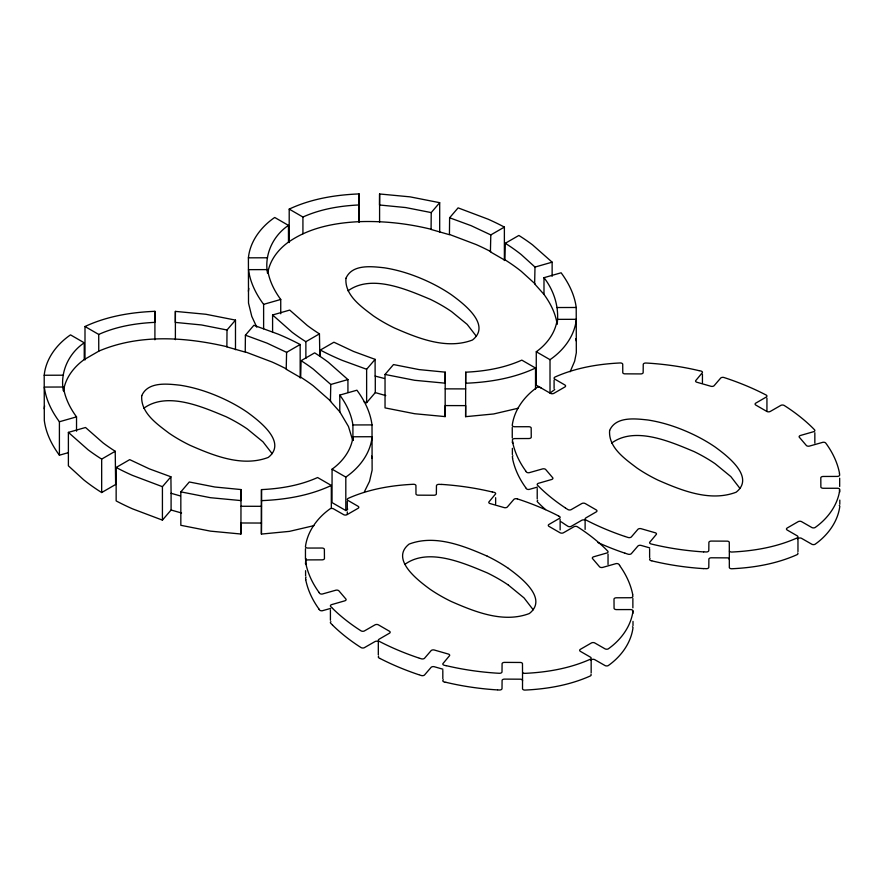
<?xml version="1.0" encoding="UTF-8"?>
<svg xmlns="http://www.w3.org/2000/svg" width="884" height="884" viewBox="0 0 884 884"><rect width="100%" height="100%" fill="white"/><g stroke="black" fill="none" stroke-linecap="round" stroke-linejoin="round"><path stroke-width="1.33" d="M84.997 326.516C106.798 316.295 130.998 312.273 154.91 311.323L154.833 322.362C135.661 323.268 116.312 326.494 98.721 334.439L84.997 326.516L84.997 359.954M175.386 311.389L175.308 322.406L201.475 324.958L227.011 329.997L235.487 320.107L205.85 314.262L175.386 311.389L175.386 339.677M180.833 491.869L189.298 481.979L214.845 487.007L241.012 489.559L240.923 500.576L210.469 497.703L180.833 491.869L180.833 525.306L210.469 531.14L240.923 534.024L241.012 522.985L261.487 523.041L261.487 489.603C280.659 488.697 300.007 485.471 317.599 477.526L331.323 485.449L331.323 507.748M313.953 525.637L289.444 531.372L261.41 534.08L261.487 489.603M261.41 534.08L261.487 523.041M256.769 327.168L251.774 316.384L248.514 303.09L248.404 257.83C250.084 241.089 261.156 226.746 274.714 217.464L288.449 225.387L288.493 242.128C309.068 227.729 334.417 222.867 359.037 221.674L359.114 193.916C335.202 194.867 311.002 198.878 289.201 209.099L289.201 242.547M379.59 193.972L379.512 205L405.679 207.552L431.226 212.58L439.691 202.69L410.054 196.856L379.59 193.972L379.59 222.271M385.037 374.451L393.502 364.562L419.049 369.589L445.216 372.153L445.138 383.17L414.673 380.297L385.037 374.451L385.037 407.889L414.673 413.734L445.138 416.607L445.216 405.579L465.691 405.623L465.614 416.673L493.648 413.966L518.157 408.231M535.527 368.042L521.803 360.119C504.212 368.053 484.863 371.291 465.691 372.197L465.614 383.236C489.526 382.286 513.726 378.264 535.527 368.042L535.527 389.093M522.532 672.614L522.521 688.923A2.464 1.425 0 0 0 524.82 690.084C547.163 689.034 569.694 685.166 590.225 676.006A2.464 1.425 0 0 0 590.921 674.26M729.333 551.296L729.322 567.605A2.464 1.425 0 0 0 731.62 568.766C753.964 567.716 776.495 563.848 797.025 554.688A2.464 1.425 0 0 0 797.722 552.942M68.112 452.719L59.405 455.205C51.847 444.995 45.935 433.215 44.31 420.508L44.2 375.247C45.88 358.495 56.952 344.152 70.51 334.87L84.245 342.804L84.245 359.523C73.902 366.948 65.394 377.91 63.538 390.772M44.2 408.684L44.598 405.811M248.404 291.267L248.802 288.394M63.328 390.728C59.891 372.098 68.808 353.169 84.245 342.804M267.532 273.311C264.095 254.691 273.012 235.763 288.449 225.387M345.81 510.532L345.81 477.095C359.357 467.813 370.44 453.47 372.12 436.729L352.992 436.773C351.357 450.067 342.76 461.536 332.075 469.172L332.03 502.587L345.81 510.532L347.755 509.107M267.742 273.366C269.598 260.504 278.106 249.531 288.449 242.105M306.295 558.832L305.455 563.252A2.464 1.425 0 0 0 306.461 564.511M570.136 371.777L574.633 361.224L576.324 352.749L576.213 307.488C574.589 294.781 568.677 283.002 561.119 272.791L543.991 277.687L543.991 294.405C550.423 303.245 555.594 313.312 557.13 324.262C559.362 307.566 554.224 290.847 543.991 277.687M364.44 491.67L369.534 481.36L372.12 470.166L372.009 424.906C370.374 412.187 364.473 400.408 356.904 390.209L339.788 395.093L339.788 411.811L348.484 426.541L352.694 440.398M443.326 679.752L442.84 680.448A2.464 1.425 0 0 0 444.276 681.995L444.895 682.139M650.116 558.434L649.641 559.13A2.464 1.425 0 0 0 651.077 560.677L651.696 560.821M227.011 329.997L226.879 346.871L245.233 352.119L245.409 335.191L253.885 325.29L278.162 334.141A240.371 138.777 0 0 1 300.162 344.506L300.173 377.943M162.424 520.124L162.424 486.686L170.91 476.785L149.341 468.863L129.716 459.636L116.147 467.47L116.147 500.908A241.177 139.241 0 0 0 132.489 508.83L162.424 520.124L171.087 510.013L171.087 493.294L180.259 495.913M171.087 493.294L170.91 476.785M431.226 212.58L431.083 229.464L449.437 234.702L449.613 217.773L458.1 207.873L488.034 219.166A241.166 139.241 0 0 1 504.377 227.089L504.377 260.526M364.12 401.888L366.628 402.706L366.628 369.269L375.114 359.368L353.545 351.445L333.92 342.219L320.351 350.053L320.351 356.484M384.474 378.496L375.114 376.087L375.114 359.368M366.628 402.706L375.291 392.595L375.291 375.877M143.816 408.242C167.209 391.247 202.359 406.85 226.16 416.762A174.214 100.577 0 0 1 247.299 428.961L262.979 441.812L272.139 453.68M348.031 290.836C371.413 273.83 406.563 289.433 430.364 299.356A174.214 100.577 0 0 1 451.503 311.555L467.183 324.395L476.343 336.263M404.883 564.357C428.276 547.362 463.426 562.953 487.228 572.876A174.214 100.577 0 0 1 508.366 585.075M611.684 443.039C635.077 426.044 670.227 441.635 694.028 451.558A174.214 100.577 0 0 1 715.167 463.757L730.847 476.598L740.007 488.476M554.754 389.524L550.014 393.126L550.014 359.678C563.572 350.407 574.644 336.064 576.324 319.312L557.196 319.356C555.561 332.649 546.964 344.13 536.279 351.755L536.245 385.17L550.688 393.468A2.464 1.425 0 0 0 553.76 393.402L564.887 386.982A2.464 1.425 0 0 0 564.887 384.971L554.677 379.07A2.464 1.425 0 0 1 555.019 377.026C575.561 367.866 598.092 363.998 620.435 362.948A2.464 1.425 0 0 1 622.723 364.109L622.778 372.783A2.464 1.425 0 0 0 624.546 373.844L640.9 373.921A2.464 1.425 0 0 0 643.154 372.728L643.243 364.429A2.464 1.425 0 0 1 645.917 363.026L648.392 363.158A187.209 108.08 0 0 1 699.089 370.672M84.278 359.545L98.765 351.18L98.721 334.439M101.671 492.543L101.671 459.105L115.229 451.271A223.586 129.086 0 0 1 103.108 442.928L85.527 427.491L68.388 432.387L68.388 465.824L83.737 479.857A240.393 138.788 0 0 0 101.671 492.543L115.638 484.487L115.229 451.271M245.409 335.191L266.979 343.114L286.604 352.34L300.173 344.506M305.875 358.418L305.875 341.699L319.444 333.865A223.586 129.086 0 0 1 307.323 325.522L289.731 310.085L272.592 314.98L272.592 331.699M449.613 217.773L471.183 225.696L490.808 234.923L504.377 227.089M286.604 352.34L286.206 369.28L300.682 377.645L301.079 360.694L314.649 352.86A241.21 139.263 0 0 1 328.273 362.208L347.931 379.579L347.931 392.441M490.808 234.923L490.41 251.874L504.886 260.228L505.283 243.288L518.853 235.453A241.188 139.241 0 0 1 532.477 244.802L552.135 262.172L552.135 276.316M797.368 538.842L798.296 538.312A2.464 1.425 0 0 1 801.368 538.245L812.042 544.356A2.464 1.425 0 0 0 814.993 544.323C827.579 535.472 837.701 522.024 839.789 506.499A2.464 1.425 0 0 0 839.236 505.482M590.567 660.16L591.495 659.63A2.464 1.425 0 0 1 594.567 659.563L605.242 665.674A2.464 1.425 0 0 0 608.192 665.641C620.778 656.79 630.9 643.342 632.988 627.817A2.464 1.425 0 0 0 632.436 626.8M331.323 485.449C309.522 495.681 285.322 499.692 261.41 500.642M289.201 209.099L302.925 217.033C320.516 209.088 339.865 205.85 359.037 204.955M98.721 351.158C139.075 333.876 185.143 336.981 227.011 346.716M280.736 299.466C274.228 290.648 269.211 280.537 267.609 269.609L248.514 269.653C250.139 282.372 256.051 294.151 263.62 304.35L280.736 299.466L280.736 313.787M505.283 243.288A222.746 128.6 0 0 1 521.251 254.592L534.997 267.067L552.135 262.172M534.997 267.067L534.632 283.886L543.991 294.405M76.532 416.872C70.024 408.054 65.007 397.955 63.394 387.015L44.31 387.07C45.935 399.778 51.847 411.557 59.405 421.756L76.532 416.872L76.532 431.204M301.079 360.694A223.586 129.086 0 0 1 313.201 369.037L330.782 384.474L347.931 379.579M330.782 384.474L330.417 401.303L339.788 411.811M537.373 487.106L529.14 489.427A2.464 1.425 0 0 1 526.499 488.852L525.582 487.648M330.572 608.424L322.34 610.745A2.464 1.425 0 0 1 319.699 610.17L318.781 608.966M248.404 257.83L267.532 257.785M557.13 307.533L576.213 307.488M44.2 375.247L63.328 375.203M339.788 395.093C346.296 403.911 351.313 414.021 352.915 424.95L372.009 424.906M359.037 221.674C383.324 220.79 407.657 223.475 431.226 229.299M445.216 388.861L465.691 388.905M241.012 506.267L261.487 506.311M497.979 689.94L499.338 690.006A2.464 1.425 0 0 0 502.013 688.592L502.09 680.304A2.464 1.425 0 0 1 504.355 679.111L520.709 679.188A2.464 1.425 0 0 1 522.477 680.249L522.532 680.978M441.591 484.476L439.116 484.344A2.464 1.425 0 0 0 436.453 485.747L436.364 494.034A2.464 1.425 0 0 1 434.099 495.239L417.745 495.162A2.464 1.425 0 0 1 415.977 494.101L415.933 485.427A2.464 1.425 0 0 0 413.635 484.266C391.292 485.316 368.761 489.183 348.23 498.344A2.464 1.425 0 0 0 347.876 500.388L358.086 506.289A2.464 1.425 0 0 1 358.086 508.3L346.959 514.72A2.464 1.425 0 0 1 343.887 514.786L333.202 508.676A2.464 1.425 0 0 0 330.262 508.709C317.676 517.56 307.555 531.008 305.455 546.533A2.464 1.425 0 0 0 307.654 548.058L322.085 548.036A2.464 1.425 0 0 1 324.373 549.207L324.45 558.644A2.464 1.425 0 0 1 322.196 559.848L307.919 559.892A2.464 1.425 0 0 0 305.588 561.417L305.853 562.997M703.664 551.837L706.128 551.97A2.464 1.425 0 0 0 708.802 550.555L708.891 542.268A2.464 1.425 0 0 1 711.156 541.074L727.51 541.152A2.464 1.425 0 0 1 729.278 542.212L729.322 550.887A2.464 1.425 0 0 0 731.62 552.047C753.964 550.997 776.495 547.13 797.025 537.969A2.464 1.425 0 0 0 797.368 535.925L787.169 530.024A2.464 1.425 0 0 1 787.169 528.013L798.296 521.593A2.464 1.425 0 0 1 801.368 521.527L812.042 527.638A2.464 1.425 0 0 0 814.993 527.604C827.579 518.753 837.701 505.305 839.789 489.78A2.464 1.425 0 0 0 837.59 488.255L823.17 488.277A2.464 1.425 0 0 1 820.871 487.095L820.805 477.669A2.464 1.425 0 0 1 823.059 476.465L837.336 476.421A2.464 1.425 0 0 0 839.667 474.896L839.402 473.316M703.664 568.556L706.128 568.688A2.464 1.425 0 0 0 708.802 567.285L708.891 558.986A2.464 1.425 0 0 1 711.156 557.793L727.51 557.87A2.464 1.425 0 0 1 729.278 558.931L729.333 559.66M497.504 689.907L496.863 689.874A187.22 108.091 0 0 1 446.166 682.36M699.134 370.606L700.968 371.037A2.464 1.425 0 0 1 702.415 372.584L695.631 380.739A2.464 1.425 0 0 0 696.493 382.131L711.123 386.33A2.464 1.425 0 0 0 714.084 385.744L720.747 377.998A2.464 1.425 0 0 1 723.631 377.424A2.53 1.459 0 0 1 724.007 377.523L727.101 378.54A236.194 136.368 0 0 1 765.157 394.529L766.119 395.004A2.464 1.425 0 0 1 766.196 397.082L755.577 403.237A2.464 1.425 0 0 0 755.687 405.005L766.804 411.425A2.464 1.425 0 0 0 770.296 411.436L781.025 405.27A2.464 1.425 0 0 1 784.075 405.38L786.638 407.027A235.873 136.18 0 0 1 812.727 427.933L814.65 429.911A2.464 1.425 0 0 1 813.888 431.613L800.495 435.458A2.464 1.425 0 0 0 799.213 437.105L806.451 445.591A2.464 1.425 0 0 0 809.39 446.111L822.916 442.287A2.464 1.425 0 0 1 825.546 442.851L826.474 444.066A187.408 108.202 0 0 1 839.535 473.305M492.344 491.924L494.167 492.355A2.464 1.425 0 0 1 495.615 493.902L488.83 502.057A2.464 1.425 0 0 0 489.692 503.449L504.322 507.648A2.464 1.425 0 0 0 507.283 507.062L513.947 499.316A2.464 1.425 0 0 1 517.206 498.841M446.111 665.707L445.204 665.497M446.111 682.426L445.204 682.216M652.005 560.898L652.911 561.108A187.22 108.091 0 0 0 703.653 568.633M444.895 665.42L444.276 665.276A2.464 1.425 0 0 1 442.84 663.729L449.624 655.574A2.464 1.425 0 0 0 448.763 654.182L434.132 649.972A2.464 1.425 0 0 0 431.16 650.569L424.497 658.315A2.464 1.425 0 0 1 421.248 658.79L419.292 658.149M375.291 392.595L385.778 395.59M649.729 547.881L640.933 545.373A2.464 1.425 0 0 0 637.961 545.969L631.298 553.716A2.464 1.425 0 0 1 628.049 554.191L624.944 553.174M171.087 510.013L181.574 513.007M442.928 669.199L434.132 666.691A2.464 1.425 0 0 0 431.16 667.287L424.497 675.033A2.464 1.425 0 0 1 421.248 675.509L419.292 674.868M517.217 498.841L520.3 499.858A236.227 136.39 0 0 1 558.356 515.847M366.628 369.269L342.362 360.418A240.371 138.777 0 0 1 320.351 350.053M162.424 486.686L132.489 475.393A241.177 139.241 0 0 1 116.147 467.47M624.944 536.455L628.038 537.472A2.464 1.425 0 0 0 631.298 536.997L637.961 529.251A2.464 1.425 0 0 1 640.933 528.654L655.563 532.864A2.464 1.425 0 0 1 656.425 534.256L649.641 542.411A2.464 1.425 0 0 0 651.077 543.958L652.911 544.389A187.22 108.091 0 0 0 703.653 551.914M418.718 657.961L418.143 657.773A236.194 136.368 0 0 1 380.098 641.784L379.137 641.309A2.464 1.425 0 0 1 379.059 639.231L389.678 633.077A2.464 1.425 0 0 0 389.568 631.309L378.451 624.877A2.464 1.425 0 0 0 374.96 624.877L364.219 631.043A2.464 1.425 0 0 1 361.18 630.933L358.617 629.286A235.873 136.18 0 0 1 332.528 608.38M418.718 674.68L418.143 674.492A236.194 136.368 0 0 1 380.098 658.503M449.613 234.492L476.233 244.592A223.564 129.075 0 0 1 490.808 251.642M245.409 351.909L272.029 361.998A223.564 129.075 0 0 1 286.604 369.059M487.228 556.158C463.271 545.693 434.95 534.268 409.093 544.102C389.954 559.218 417.999 580.423 430.088 589.274A174.225 100.588 0 0 0 451.227 601.474C475.172 611.938 503.504 623.364 529.35 613.529C548.5 598.402 520.455 577.197 508.366 568.357M558.368 515.836L559.318 516.322A2.464 1.425 0 0 1 559.395 518.4L548.776 524.555A2.464 1.425 0 0 0 548.887 526.323L560.003 532.743A2.464 1.425 0 0 0 563.495 532.754L574.224 526.588A2.464 1.425 0 0 1 577.274 526.698L579.838 528.345A235.895 136.191 0 0 1 605.927 549.251L607.849 551.229A2.464 1.425 0 0 1 607.087 552.931L593.694 556.776A2.464 1.425 0 0 0 592.413 558.423L599.65 566.909A2.464 1.425 0 0 0 602.601 567.429L616.115 563.605A2.464 1.425 0 0 1 618.756 564.169L619.673 565.384M380.087 658.514L379.137 658.028A2.464 1.425 0 0 1 378.65 656.248M540.953 387.877L540.002 387.358A2.464 1.425 0 0 0 537.063 387.391C524.477 396.242 514.355 409.69 512.256 425.215A2.464 1.425 0 0 0 514.455 426.74L528.886 426.718A2.464 1.425 0 0 1 531.173 427.889L531.251 437.326A2.464 1.425 0 0 1 528.997 438.53L514.72 438.574A2.464 1.425 0 0 0 512.389 440.099L512.654 441.68M536.279 351.755L550.014 359.678M302.925 233.752L302.925 217.033M332.075 469.172L345.81 477.095M565.417 507.969L567.981 509.615A2.464 1.425 0 0 0 571.02 509.725L581.76 503.56A2.464 1.425 0 0 1 585.252 503.56L596.369 509.991A2.464 1.425 0 0 1 596.479 511.759L585.849 517.913A2.464 1.425 0 0 0 585.937 519.991L586.877 520.477A236.183 136.357 0 0 0 624.933 536.466M508.366 585.075L524.046 597.916L533.207 609.794M332.55 608.38L330.605 606.402A2.464 1.425 0 0 1 331.367 604.7L344.76 600.844A2.464 1.425 0 0 0 346.042 599.208L338.804 590.722A2.464 1.425 0 0 0 335.854 590.203L322.34 594.026A2.464 1.425 0 0 1 319.699 593.451L318.781 592.247M332.55 625.099L330.605 623.121A2.464 1.425 0 0 1 330.903 621.684M534.997 283.786L521.251 271.311A222.746 128.6 0 0 0 505.283 260.007M330.782 401.192L313.201 385.756A223.586 129.086 0 0 0 301.079 377.413M272.592 314.98L292.25 332.351A241.199 139.263 0 0 0 305.875 341.699M68.388 432.387L88.046 449.757A241.199 139.252 0 0 0 101.671 459.105M525.582 470.929L526.499 472.133A2.464 1.425 0 0 0 529.14 472.708L542.654 468.885A2.464 1.425 0 0 1 545.605 469.404L552.843 477.89A2.464 1.425 0 0 1 551.55 479.526L538.168 483.382A2.464 1.425 0 0 0 537.406 485.084L539.351 487.062A235.895 136.191 0 0 0 565.44 507.957M839.402 490.034L839.667 491.614A2.464 1.425 0 0 1 839.48 492.277M632.601 594.634L632.867 596.214A2.464 1.425 0 0 1 630.535 597.739L616.259 597.783A2.464 1.425 0 0 0 614.004 598.987L614.071 608.413A2.464 1.425 0 0 0 616.369 609.595L630.8 609.573A2.464 1.425 0 0 1 632.988 611.098C630.9 626.623 620.778 640.071 608.192 648.922A2.464 1.425 0 0 1 605.242 648.955L594.567 642.845A2.464 1.425 0 0 0 591.495 642.911L580.368 649.331A2.464 1.425 0 0 0 580.368 651.342L590.567 657.232A2.464 1.425 0 0 1 590.225 659.287C569.694 668.448 547.163 672.315 524.82 673.365A2.464 1.425 0 0 1 522.521 672.205L522.477 663.53A2.464 1.425 0 0 0 520.709 662.47L504.355 662.392A2.464 1.425 0 0 0 502.09 663.586L502.002 671.873A2.464 1.425 0 0 1 499.338 673.288L496.863 673.155A187.22 108.091 0 0 1 446.166 665.641M632.601 611.352L632.867 612.932A2.464 1.425 0 0 1 632.679 613.595M512.654 458.398L512.389 456.818A2.464 1.425 0 0 1 512.93 455.812M305.853 579.716L305.588 578.136A2.464 1.425 0 0 1 306.129 577.13M575.849 338.705L576.213 340.926M371.634 456.122L372.009 458.343M839.8 504.3L839.8 500.079M632.999 625.618L632.999 621.397M512.256 427.414L512.256 437.911M305.455 548.721L305.455 559.229M839.667 478.167L839.667 486.52M814.838 432.74L814.838 443.193M797.965 539.052L797.965 551.583M766.936 398.132L766.936 410.673M702.437 374.297L702.437 382.65M649.618 549.063L649.618 557.417M632.867 598.435L632.867 607.838M608.037 554.058L608.037 564.511M591.164 660.37L591.164 672.901M585.12 521.041L585.12 529.405M560.136 519.449L560.136 529.903M554.091 380.131L554.091 388.485M537.218 488.521L537.218 498.974M512.377 448.332L512.377 454.597M495.637 497.703L495.637 503.968M465.691 372.197L465.614 416.673M445.216 372.153L445.138 416.607M442.818 670.381L442.818 678.735M439.691 202.69L439.691 232.271M378.319 642.359L378.319 654.9M359.114 193.916L359.114 222.392M352.992 436.773L352.992 440.354M352.915 424.95L352.915 440.475M347.29 501.449L347.29 509.803M347.29 511.891L347.29 513.98M330.417 609.838L330.417 620.292M319.842 356.318L319.444 333.865M305.588 570.688L305.588 575.915M263.62 304.35L263.62 328.782M241.012 489.559L240.923 534.024M235.487 320.107L235.487 349.688M154.91 311.323L154.91 339.81M59.405 421.756L59.405 455.205M525.704 470.896A187.397 108.191 0 0 1 512.521 441.691M513.261 443.193A2.464 1.425 0 0 1 512.256 441.934M525.704 487.614A187.397 108.191 0 0 1 512.521 458.409M585.252 520.289A2.464 1.425 0 0 0 581.76 520.278L571.02 526.444A2.464 1.425 0 0 1 567.981 526.334L565.417 524.687A235.895 136.191 0 0 1 561.241 521.836M537.704 500.366A2.464 1.425 0 0 0 537.406 501.803L539.351 503.781A235.895 136.191 0 0 0 545.55 509.582M624.933 553.185A236.183 136.357 0 0 1 597.982 542.555M318.903 592.214A187.408 108.202 0 0 1 305.72 563.009M441.602 484.399A187.198 108.08 0 0 1 492.289 491.99M487.228 556.158A174.214 100.577 0 0 1 508.366 568.357M619.54 565.417A187.397 108.191 0 0 1 632.734 594.623M318.903 608.932A187.408 108.202 0 0 1 305.72 579.727M378.451 641.596A2.464 1.425 0 0 0 374.96 641.596L364.219 647.762A2.464 1.425 0 0 1 361.18 647.652L358.617 646.005A235.873 136.18 0 0 1 332.528 625.099M632.579 610.59A187.397 108.191 0 0 1 632.734 611.341M141.749 395.689C140.379 412.662 157.032 424.044 169.01 433.16A174.214 100.577 0 0 0 190.159 445.359C214.105 455.824 242.437 467.249 268.283 457.415C287.433 442.298 259.388 421.093 247.299 412.242A174.214 100.577 0 0 0 226.16 400.054C211.596 393.048 196.137 387.7 180.137 385.225C167.396 383.833 147.948 381.391 141.749 395.689M345.953 278.272C344.583 295.245 361.236 306.626 373.225 315.754A174.214 100.577 0 0 0 394.363 327.942C418.32 338.417 446.641 349.843 472.498 340.008C491.637 324.881 463.592 303.676 451.503 294.836A174.214 100.577 0 0 0 430.364 282.637C415.8 275.631 400.341 270.294 384.341 267.808C371.6 266.427 352.163 263.973 345.953 278.272M609.617 430.475C608.247 447.459 624.9 458.829 636.878 467.956A174.214 100.577 0 0 0 658.028 480.156C681.973 490.62 710.305 502.046 736.151 492.211C755.301 477.084 727.256 455.879 715.167 447.039A174.214 100.577 0 0 0 694.028 434.84C679.464 427.834 664.006 422.497 648.005 420.011C635.264 418.629 615.816 416.176 609.617 430.475"/></g></svg>
